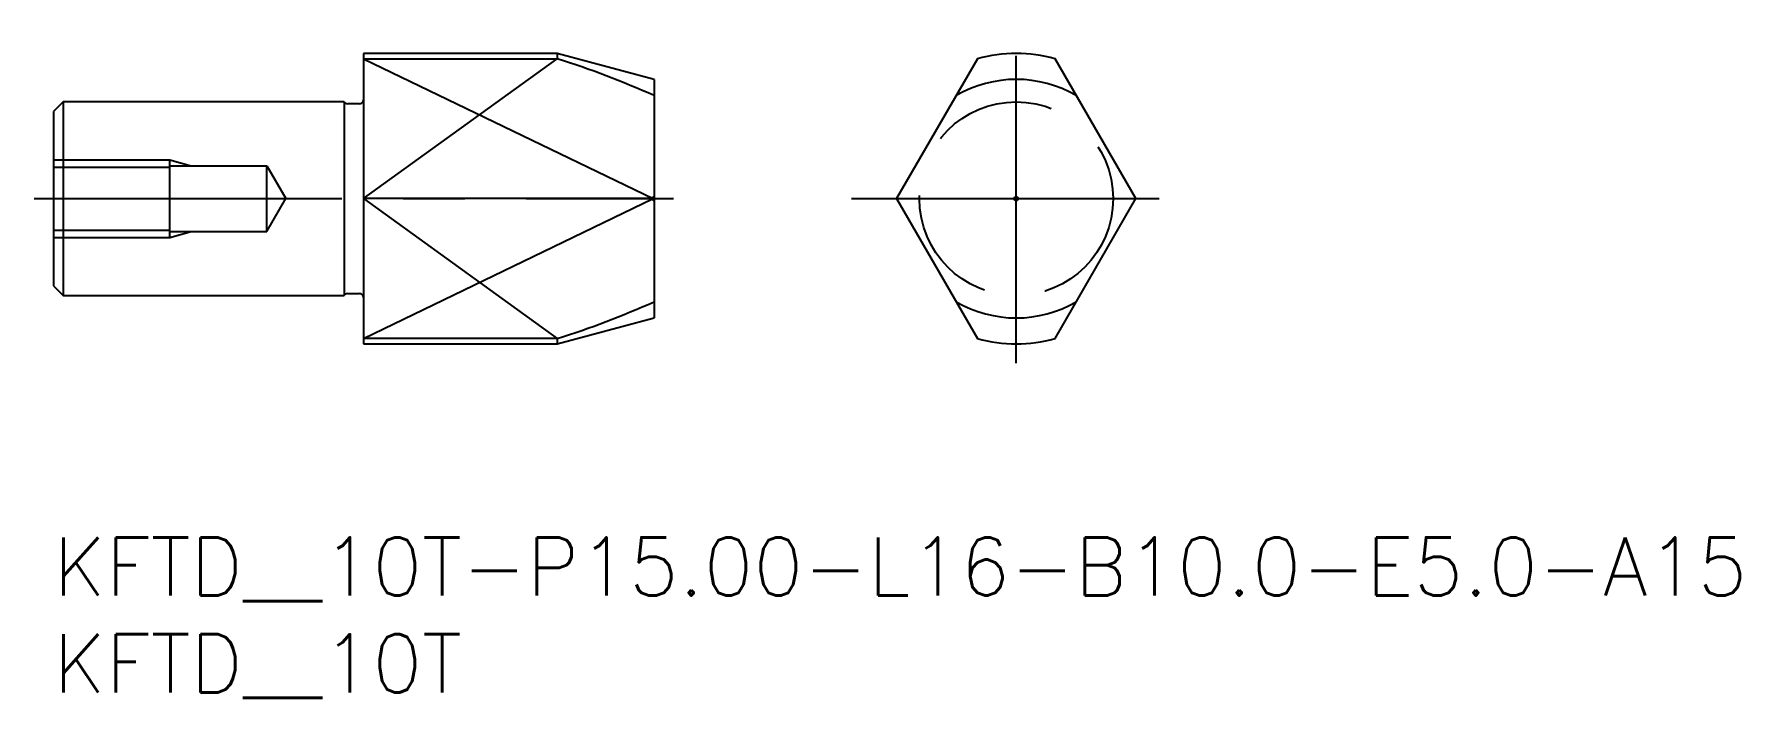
# Model space of a CAD drawing. Extents: x -1 to 87, y -8.3 to 26.
import ezdxf

# ---------------------------------------------------------------- set-up
doc = ezdxf.new("R2010")
doc.units = 0
doc.header["$LTSCALE"] = 0.5
doc.linetypes.add('CENTER', pattern=[50.8, 31.75, -6.35, 6.35, -6.35])
doc.linetypes.add('DASHED', pattern=[19.05, 12.7, -6.35])
for name, color, linetype in [('MSM_CENTER', 1, 'CENTER'), ('MSM_CONTINUOUS', 7, 'CONTINUOUS'), ('MSM_DASHED', 4, 'DASHED'), ('MSM_NARROW', 5, 'CONTINUOUS'), ('MSM_PART_NUMBER', 7, 'CONTINUOUS')]:
    doc.layers.add(name, color=color, linetype=linetype)
doc.styles.get("Standard").update_dxf_attribs({"font": 'txt.shx', "height": 1, "bigfont": 'bigfont.shx'})

# ---------------------------------------------------------------- blocks, each defined once
blk = doc.blocks.new('*U22')
at = {"layer": 'MSM_PART_NUMBER'}
blk.add_text('KFTD__10T-P15.00-L16-B10.0-E5.0-A15', height=3, dxfattribs=at).set_placement((0, -3))
blk = doc.blocks.new('*U23')
at = {"layer": 'MSM_PART_NUMBER'}
blk.add_text('KFTD__10T', height=3, dxfattribs=at).set_placement((0, -8))

msp = doc.modelspace()

# ---------------------------------------------------------------- linework, layer by layer
at = {"layer": 'MSM_CENTER'}
for p, q in [((49.694, 9), (49.694, 26)), ((-1, 17.5), (32, 17.5)), ((41.194, 17.5), (58.194, 17.5))]:
    msp.add_line(p, q, dxfattribs=at)
at = {"layer": 'MSM_CONTINUOUS'}
for p, q in [((16, 25), (16, 10)), ((26, 25), (16, 25)), ((16, 24.728), (26, 24.728)), ((26, 25), (26, 24.728)), ((31, 23.66), (26, 25)), ((47.694, 24.728), (43.52, 17.5)), ((55.867, 17.5), (51.694, 24.728)), ((31, 23.66), (31, 11.34)), ((0.5, 22.5), (0, 22)), ((0.5, 22.5), (0.5, 12.5)), ((15, 22.5), (0.5, 22.5)), ((15, 22.5), (15, 12.5)), ((15.8, 22.4), (15.173, 22.4)), ((0, 22), (0, 13)), ((30.951, 17.5), (16, 17.5)), ((31, 17.523), (30.951, 17.5)), ((30.951, 17.5), (31, 17.477)), ((43.52, 17.5), (47.694, 10.272)), ((51.694, 10.272), (55.867, 17.5)), ((0, 13), (0.5, 12.5)), ((0.5, 12.5), (15, 12.5)), ((15.173, 12.6), (15.8, 12.6)), ((26, 10), (31, 11.34)), ((26, 10.272), (16, 10.272)), ((16, 10), (26, 10)), ((26, 10.272), (26, 10))]:
    msp.add_line(p, q, dxfattribs=at)
msp.add_circle((49.694, 17.5), 0.1, dxfattribs=at)
for centre, radius, start, end in [((11.16, -21.739), 48.78, 66.00049, 72.28834), ((49.694, 17.5), 7.5, 74.53399, 105.46601), ((49.694, 17.5), 6.16, 59.78871, 120.21129), ((15.173, 22.6), 0.2, 210, 270), ((15.8, 22.6), 0.2, 270, 0), ((49.694, 17.5), 6.16, 179.78871, 180.21129), ((49.694, 17.5), 6.16, 359.78871, 0.21129), ((15.173, 12.4), 0.2, 90, 150), ((15.8, 12.4), 0.2, 0, 90), ((11.16, 56.739), 48.78, 287.71166, 293.99951), ((49.694, 17.5), 6.16, 239.78871, 300.21129), ((49.694, 17.5), 7.5, 254.53399, 285.46601)]:
    msp.add_arc(centre, radius, start, end, dxfattribs=at)
at = {"layer": 'MSM_DASHED'}
for p, q in [((0, 19.5), (6, 19.5)), ((6, 15.5), (6, 19.5)), ((6, 19.5), (7.108, 19.2)), ((0, 19.121), (6, 19.121)), ((6, 19.2), (11.019, 19.2)), ((11.019, 15.8), (11.019, 19.2)), ((11.019, 19.2), (12, 17.5)), ((11.019, 15.8), (12, 17.5)), ((31, 17.6), (30.827, 17.5)), ((30.827, 17.5), (31, 17.4)), ((0, 15.879), (6, 15.879)), ((0, 15.5), (6, 15.5)), ((6, 15.8), (11.019, 15.8)), ((6, 15.5), (7.108, 15.8))]:
    msp.add_line(p, q, dxfattribs=at)
msp.add_circle((49.694, 17.5), 5, dxfattribs=at)
at = {"layer": 'MSM_NARROW'}
for p, q in [((16, 24.728), (30.951, 17.5)), ((16, 17.5), (26, 24.728)), ((16, 10.272), (30.951, 17.5)), ((16, 17.5), (26, 10.272))]:
    msp.add_line(p, q, dxfattribs=at)

# ---------------------------------------------------------------- block references
at = {"layer": 'MSM_CONTINUOUS'}
for name in ['*U22', '*U23']:
    msp.add_blockref(name, (0, 0), dxfattribs=at)

doc.saveas('drawing.dxf')
